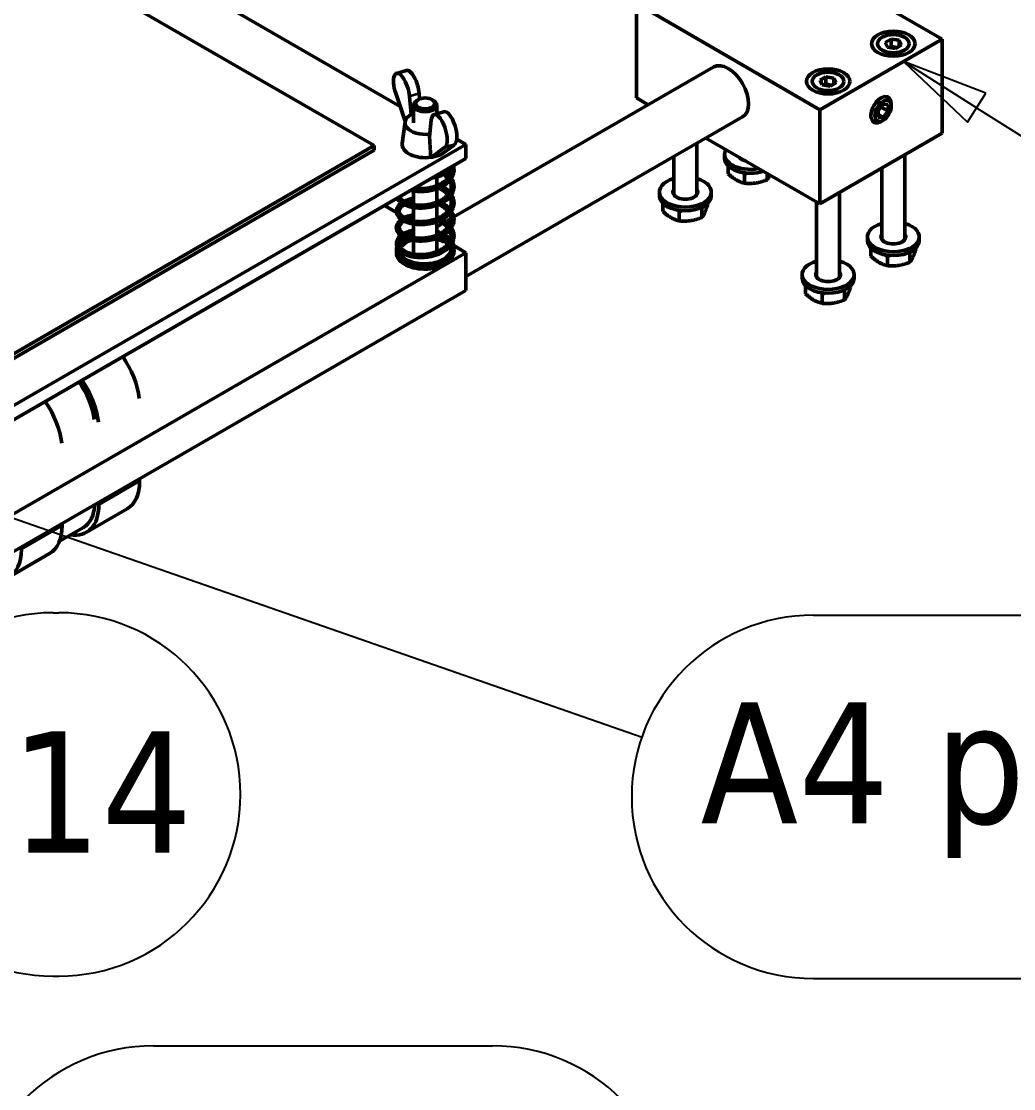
# Model space of a CAD drawing. Header units: millimetres. Extents: x -1346 to 2520, y -2365 to 1874.
# Drawn here: x 1857.8 to 2029.8, y 681.4 to 866.5 of the extents above; entities that cross this region are included whole.
import ezdxf

# ---------------------------------------------------------------- set-up
doc = ezdxf.new("R2010")
doc.units = ezdxf.units.MM
doc.header["$LTSCALE"] = 6
for name, color, linetype, lineweight in [('Symbol (ISO)', 7, 'Continuous', 25), ('Visible (ISO)', 7, 'Continuous', 50), ('Visible Narrow (ISO)', 7, 'Continuous', 35)]:
    doc.layers.add(name, color=color, linetype=linetype, lineweight=lineweight)
doc.styles.add('Note Text (ISO)', font='tahoma.ttf')

# ---------------------------------------------------------------- blocks, each defined once
blk = doc.blocks.new('Balloon12')
at = {"layer": 'Symbol (ISO)'}
for p, q in [((337.229, 141.914), (335.117, 143.252)), ((337.496, 142.336), (335.117, 143.252)), ((335.117, 143.252), (336.961, 141.492)), ((336.961, 141.492), (337.496, 142.336)), ((337.229, 141.914), (350.499, 133.51)), ((354.922, 135.959), (355.082, 135.959)), ((354.922, 125.459), (355.082, 125.459))]:
    blk.add_line(p, q, dxfattribs=at)
at = {"layer": 'Symbol (ISO)', "flags": 128}
blk.add_lwpolyline([(337.496, 142.336), (335.117, 143.252), (336.961, 141.492), (337.496, 142.336)], dxfattribs=at)
at = {"layer": 'Symbol (ISO)'}
for centre, start, end in [((354.922, 130.709), 90, 270), ((355.082, 130.709), 270, 90)]:
    blk.add_arc(centre, 5.25, start, end, dxfattribs=at)
blk.add_solid([(337.496, 142.336), (335.117, 143.252), (336.961, 141.492), (337.496, 142.336)], dxfattribs=at)
at = {"layer": 'Symbol (ISO)', "insert": (355.002, 130.745), "char_height": 3.5, "attachment_point": 5, "style": 'Note Text (ISO)'}
blk.add_mtext('015', dxfattribs=at)
blk = doc.blocks.new('Balloon16')
at = {"layer": 'Symbol (ISO)'}
blk.add_line((313.447, 114.805), (323.241, 114.805), dxfattribs=at)
for centre, start, end in [((313.447, 109.555), 90, 270), ((323.241, 109.555), 270, 90)]:
    blk.add_arc(centre, 5.25, start, end, dxfattribs=at)
blk = doc.blocks.new('Balloon19')
at = {"layer": 'Symbol (ISO)'}
for p, q in [((297.989, 134.027), (327.562, 123.722)), ((332.514, 127.247), (344.763, 127.247)), ((332.514, 116.747), (344.763, 116.747))]:
    blk.add_line(p, q, dxfattribs=at)
blk.add_arc((332.514, 121.997), 5.25, 90, 270, dxfattribs=at)
at = {"layer": 'Symbol (ISO)', "insert": (338.639, 122.48), "char_height": 3.5, "attachment_point": 5, "style": 'Note Text (ISO)'}
blk.add_mtext('A4 paper', dxfattribs=at)
blk = doc.blocks.new('Balloon27')
at = {"layer": 'Symbol (ISO)'}
for p, q in [((310.551, 127.319), (310.711, 127.319)), ((303.004, 123.961), (300.455, 123.92)), ((302.914, 123.469), (300.455, 123.92)), ((300.455, 123.92), (302.823, 122.977)), ((302.823, 122.977), (303.004, 123.961)), ((302.914, 123.469), (305.39, 123.015)), ((310.551, 116.819), (310.711, 116.819))]:
    blk.add_line(p, q, dxfattribs=at)
at = {"layer": 'Symbol (ISO)', "flags": 128}
blk.add_lwpolyline([(303.004, 123.961), (300.455, 123.92), (302.823, 122.977), (303.004, 123.961)], dxfattribs=at)
at = {"layer": 'Symbol (ISO)'}
for centre, start, end in [((310.551, 122.069), 90, 270), ((310.711, 122.069), 270, 90)]:
    blk.add_arc(centre, 5.25, start, end, dxfattribs=at)
blk.add_solid([(303.004, 123.961), (300.455, 123.92), (302.823, 122.977), (303.004, 123.961)], dxfattribs=at)
at = {"layer": 'Symbol (ISO)', "insert": (310.631, 122.105), "char_height": 3.5, "attachment_point": 5, "style": 'Note Text (ISO)'}
blk.add_mtext('014', dxfattribs=at)

msp = doc.modelspace()

# ---------------------------------------------------------------- linework, layer by layer
at = {"layer": 'Visible (ISO)'}
for p, q in [((1923.45, 851.7), (1777.7, 935.85)), ((1918.95, 844.91), (1770.46, 930.64)), ((2017.43, 863.39), (1985.61, 881.76)), ((1964.39, 869.52), (1964.39, 853.19)), ((1996.21, 851.14), (1964.39, 869.52)), ((2017.43, 863.39), (1996.21, 851.14)), ((2007.55, 862.79), (2008.57, 863.38)), ((2007.92, 861.99), (2007.55, 862.79)), ((2008.57, 863.38), (2008.57, 862.16)), ((2008.57, 863.38), (2009.96, 863.17)), ((2009.96, 863.17), (2010.34, 862.36)), ((2009.96, 862.14), (2009.96, 863.17)), ((2017.43, 847.06), (2017.43, 863.39)), ((2009.31, 861.77), (2007.92, 861.99)), ((2010.34, 862.36), (2009.31, 861.77)), ((1924.5, 857.94), (1922.82, 857.43)), ((1932.75, 832.53), (1977.8, 858.54)), ((1996.23, 856.26), (1997.25, 856.85)), ((1997.25, 856.85), (1997.25, 855.62)), ((1997.25, 856.85), (1998.65, 856.63)), ((1996.61, 855.45), (1996.23, 856.26)), ((1998, 855.24), (1996.61, 855.45)), ((1999.02, 855.83), (1998, 855.24)), ((1998.65, 856.63), (1999.02, 855.83)), ((1998.65, 855.61), (1998.65, 856.63)), ((1924.32, 849.15), (1922.68, 853.98)), ((1925.07, 853.43), (1925.33, 850.31)), ((1926.83, 852.99), (1926.75, 853.94)), ((1964.39, 853.19), (1966.46, 851.99)), ((1925.79, 848.87), (1925.79, 851.93)), ((1926.62, 852.89), (1926.37, 852.75)), ((1928.95, 852.89), (1929.2, 852.75)), ((1929.79, 850.42), (1929.79, 851.93)), ((2006.28, 851.02), (2007.17, 852.12)), ((2006.76, 851.61), (2008.05, 850.87)), ((2007.17, 852.12), (2008.05, 852.04)), ((2008.05, 852.04), (2008.05, 850.87)), ((2008.59, 851.76), (2008.59, 852.17)), ((1929.33, 850.28), (1931.02, 850.79)), ((1934.86, 822.2), (1982.8, 849.88)), ((1996.21, 834.81), (1996.21, 851.14)), ((2006.28, 849.84), (2006.28, 851.02)), ((2006.28, 850.28), (2007.17, 849.77)), ((2007.17, 849.77), (2006.28, 849.84)), ((2008.05, 850.87), (2007.17, 849.77)), ((1924.3, 849.03), (1923.8, 845.29)), ((1928.83, 849.31), (1928.54, 846.47)), ((2007.17, 849.3), (2006.82, 849.1)), ((1934.86, 845.12), (1933.27, 846.03)), ((1976.46, 846.22), (1996.21, 834.81)), ((2017.43, 847.06), (1996.21, 834.81)), ((1705.05, 712.44), (1934.86, 845.12)), ((1708.94, 723.66), (1918.95, 844.91)), ((1708.94, 722.85), (1918.95, 844.1)), ((1918.95, 844.1), (1918.95, 844.91)), ((1928.81, 842.82), (1931.22, 844.61)), ((1932.9, 845.12), (1930.49, 843.33)), ((1934.86, 842.67), (1934.86, 845.12)), ((1974.88, 845.3), (1974.88, 836.4)), ((1705.05, 709.99), (1934.86, 842.67)), ((1928.76, 842.88), (1928.81, 842.82)), ((1928.81, 842.82), (1930.49, 843.33)), ((1970.88, 842.99), (1970.88, 836.4)), ((1979.69, 842.73), (1979.69, 843.39)), ((2010.94, 843.32), (2010.94, 828.64)), ((1980.29, 841.44), (1980.29, 840.03)), ((2006.94, 841.01), (2006.94, 828.64)), ((1929.79, 837.95), (1929.79, 839.46)), ((1983.15, 839.97), (1983.15, 838.38)), ((1987.05, 840.11), (1987.05, 838.99)), ((1925.79, 834.68), (1925.79, 837.04)), ((1929.79, 835.09), (1929.79, 837.42)), ((1968.38, 836.2), (1968.38, 836.86)), ((1977.38, 836.2), (1977.38, 836.86)), ((1999.63, 836.79), (1999.63, 822.11)), ((1968.97, 834.91), (1968.97, 833.5)), ((1976.78, 834.91), (1976.78, 834.71)), ((1995.63, 835.15), (1995.63, 822.11)), ((1922.81, 833.29), (1920.72, 834.5)), ((1924.26, 832.46), (1923.57, 832.85)), ((1925.79, 831.82), (1925.79, 834.18)), ((1929.79, 832.23), (1929.79, 834.56)), ((1971.83, 833.43), (1971.83, 831.85)), ((1975.74, 834.04), (1975.74, 832.45)), ((1925.07, 831.99), (1924.8, 832.14)), ((1925.79, 828.96), (1925.79, 831.32)), ((1929.79, 829.37), (1929.79, 831.7)), ((1929.79, 830.82), (1930.86, 831.44)), ((1931.34, 831.71), (1932.28, 832.26)), ((1924.53, 829.32), (1924.53, 829.32)), ((2004.44, 828.45), (2004.44, 829.1)), ((2013.44, 828.45), (2013.44, 829.1)), ((1925.79, 826.34), (1925.79, 828.46)), ((1929.79, 826.51), (1929.79, 828.84)), ((1931.01, 828.18), (1931.17, 828.27)), ((1934.86, 826.34), (1932.73, 827.57)), ((1705.05, 693.66), (1934.86, 826.34)), ((1934.86, 819.8), (1934.86, 826.34)), ((2005.04, 827.15), (2005.04, 825.74)), ((2007.9, 825.68), (2007.9, 824.09)), ((2011.8, 826.28), (2011.8, 824.7)), ((2012.84, 827.15), (2012.84, 826.95)), ((1993.13, 821.91), (1993.13, 822.57)), ((2002.13, 821.91), (2002.13, 822.57)), ((1993.72, 820.62), (1993.72, 819.21)), ((2001.53, 820.62), (2001.53, 820.42)), ((1705.05, 687.12), (1934.86, 819.8)), ((1996.58, 819.15), (1996.58, 817.56)), ((2000.49, 819.75), (2000.49, 818.17)), ((1878.29, 787.14), (1878.29, 786.74)), ((1871.22, 782.65), (1871.22, 783.06)), ((1869.04, 777.85), (1876.12, 781.93)), ((1864.86, 779.39), (1864.86, 778.98)), ((1864.42, 776.33), (1868.54, 778.71)), ((1855.61, 770.09), (1862.68, 774.17)), ((1857.78, 774.9), (1857.78, 775.31))]:
    msp.add_line(p, q, dxfattribs=at)
for centre, major_axis in [((2008.94, 862.58), (3.77, 0)), ((2008.94, 862.58), (2.75, 0)), ((1997.63, 856.04), (3.77, 0)), ((1997.63, 856.04), (2.75, 0)), ((1927.79, 852.22), (-1.65, 0)), ((2007.17, 850.94), (1, 1.74))]:
    msp.add_ellipse(centre, major_axis=major_axis, ratio=0.57735, dxfattribs=at)
for centre, major_axis, ratio, start_param, end_param in [((1980.3, 854.21), (-2.5, 4.33), 0.57735, 3.141593, 6.283185), ((1923.69, 854.56), (-0.87, 2.87), 0.3801, 4.196314, 7.940888), ((1925.37, 855.07), (-0.87, 2.87), 0.3801, 4.196314, 6.283185), ((2006.82, 851.14), (1.25, 2.17), 0.57735, 5.497787, 10.210176), ((1927.79, 851.93), (-2, 0), 0.57735, 5.497787, 10.210176), ((1927.79, 848.87), (-3.5, 0), 0.57735, 5.320635, 8.083485), ((1930.21, 847.41), (0.87, -2.87), 0.3801, 0.135677, 3.880251), ((1927.79, 848.87), (-3.5, 0), 0.57735, 4.04855, 4.104143), ((1931.89, 847.92), (-0.87, 2.87), 0.3801, 3.27727, 6.283185), ((1927.79, 845.12), (-4, 0), 0.57735, 6.20625, 8.098419), ((1984.19, 843.39), (-4.5, 0), 0.57735, 5.958341, 8.178826), ((1984.19, 842.73), (-4.5, 0), 0.57735, 0, 2.086262), ((1984.19, 843.39), (-2.15, 0), 0.57735, 0.409648, 1.161148), ((1932.3, 841.4), (0.225, -0.109), 0.703135, 6.245967, 6.246014), ((1972.88, 836.86), (4.5, 0), 0.57735, 2.03135, 7.393428), ((1972.88, 836.86), (2.15, 0), 0.57735, 2.765842, 6.658936), ((1972.88, 836.2), (-2.15, 0), 0.57735, 5.907435, 6.016941), ((1972.88, 836.2), (2.15, 0), 0.57735, 0.266244, 0.37575), ((1972.88, 836.2), (4.5, 0), 0.57735, 3.141593, 6.283185), ((2008.94, 829.1), (4.5, 0), 0.57735, 2.03135, 7.393428), ((1924.43, 829.55), (-0.101, 0.229), 0.64073, 3.992663, 6.298081), ((1924.43, 829.55), (0.101, -0.229), 0.64073, 0.015959, 0.851071), ((1931.15, 829.14), (0.145, 0.204), 0.506095, 0.029346, 2.40818), ((2008.94, 829.1), (2.15, 0), 0.57735, 2.765842, 6.658936), ((1931.15, 829.14), (-0.145, -0.204), 0.506095, 5.549772, 6.314918), ((1931.15, 828.17), (0.145, 0.204), 0.506095, 1.189597, 1.86054), ((2008.94, 828.45), (4.5, 0), 0.57735, 3.141593, 6.283185), ((2008.94, 828.45), (-2.15, 0), 0.57735, 5.907435, 6.016941), ((2008.94, 828.45), (2.15, 0), 0.57735, 0.266244, 0.37575), ((1924.43, 826.24), (0.101, 0.229), 0.64073, 0, 2.290522), ((1924.43, 826.24), (-0.101, -0.229), 0.64073, 5.432115, 6.283185), ((1924.43, 824.91), (0.101, 0.229), 0.64073, 6.221358, 6.221426), ((1931.15, 825.01), (-0.145, 0.204), 0.506095, 3.875006, 6.240266), ((1931.15, 825.01), (0.145, -0.204), 0.506095, 6.243504, 7.016598), ((1997.63, 822.57), (4.5, 0), 0.57735, 2.03135, 7.393428), ((1997.63, 821.91), (4.5, 0), 0.57735, 3.141593, 6.283185), ((1997.63, 822.57), (2.15, 0), 0.57735, 2.765842, 6.658936), ((1997.63, 821.91), (-2.15, 0), 0.57735, 5.907435, 6.016941), ((1997.63, 821.91), (2.15, 0), 0.57735, 0.266244, 0.37575), ((1870.87, 804.09), (5.25, -9.09), 0.57735, 0.928746, 1.705894), ((1863.79, 800), (4.75, -8.23), 0.57735, 0.943956, 1.720216), ((1863.79, 800), (-5.25, 9.09), 0.57735, 4.070338, 4.847487), ((1857.43, 796.33), (5.25, -9.09), 0.57735, 0.928746, 1.705894), ((1870.87, 791.02), (5.25, -9.09), 0.57735, 0, 0.785398), ((1863.79, 786.94), (5.25, -9.09), 0.57735, 5.843209, 7.068583), ((1863.79, 786.94), (4.75, -8.23), 0.57735, 0, 0.731276), ((1857.43, 783.27), (5.25, -9.09), 0.57735, 0, 0.785398), ((1850.36, 779.18), (5.25, -9.09), 0.57735, 5.451235, 7.068583)]:
    msp.add_ellipse(centre, major_axis=major_axis, ratio=ratio, start_param=start_param, end_param=end_param, dxfattribs=at)
for points, weights in [([(2008.57, 862.16), (2008.42, 862.03), (2008.3, 861.93)], [1, 1.03917061523, 1.05850500864]), ([(2009.59, 861.93), (2009.1, 861.94), (2008.57, 862.16)], [1.05886467072, 1.11516383842, 1]), ([(1997.25, 855.62), (1997.11, 855.49), (1996.98, 855.4)], [1, 1.03917061523, 1.05850500864]), ([(1998.27, 855.4), (1997.79, 855.41), (1997.25, 855.62)], [1.05886467072, 1.11516383842, 1]), ([(1928.76, 842.88), (1928.64, 844.79), (1928.54, 846.47)], [1, 1.00211729301, 1.0004735734]), ([(1983.15, 839.97), (1982.97, 840.12), (1982.81, 840.26)], [1, 1.01647240799, 1.02943687441]), ([(1980.29, 840.03), (1981.72, 838.73), (1983.15, 838.38)], [1, 1.15470053838, 1]), ([(1983.65, 840.16), (1983.41, 840.07), (1983.15, 839.97)], [1.03214521697, 1.01821801946, 1]), ([(1983.15, 838.38), (1985.1, 838.21), (1987.05, 838.99)], [1, 1.15470053838, 1]), ([(1987.05, 838.99), (1987.32, 839.32), (1987.55, 839.81)], [1, 1.0741101123, 1.07721454094]), ([(1975.74, 832.45), (1976.26, 833.11), (1976.78, 834.71)], [1, 1.15470053838, 1]), ([(1968.97, 833.5), (1970.4, 832.2), (1971.83, 831.85)], [1, 1.15470053838, 1]), ([(1971.83, 833.43), (1971.66, 833.59), (1971.5, 833.73)], [1, 1.01647240799, 1.02943687441]), ([(1972.34, 833.62), (1972.09, 833.54), (1971.83, 833.43)], [1.03214521697, 1.01821801946, 1]), ([(1975.74, 834.04), (1975.58, 834.05), (1975.43, 834.06)], [1, 1.01094806049, 1.02034654617]), ([(1975.8, 834.23), (1975.77, 834.13), (1975.74, 834.04)], [1.01538838448, 1.00812044569, 1]), ([(1971.83, 831.85), (1973.78, 831.68), (1975.74, 832.45)], [1, 1.15470053838, 1]), ([(2005.04, 825.74), (2006.47, 824.44), (2007.9, 824.09)], [1, 1.15470053838, 1]), ([(2007.9, 825.68), (2007.72, 825.84), (2007.56, 825.97)], [1, 1.01647240799, 1.02943687441]), ([(2008.4, 825.87), (2008.16, 825.78), (2007.9, 825.68)], [1.03214521697, 1.01821801946, 1]), ([(2011.8, 826.28), (2011.64, 826.3), (2011.49, 826.3)], [1, 1.01094806049, 1.02034654617]), ([(2011.8, 824.7), (2012.32, 825.35), (2012.84, 826.95)], [1, 1.15470053838, 1]), ([(2011.86, 826.47), (2011.83, 826.38), (2011.8, 826.28)], [1.01538838448, 1.00812044569, 1]), ([(2007.9, 824.09), (2009.85, 823.92), (2011.8, 824.7)], [1, 1.15470053838, 1]), ([(2000.49, 818.17), (2001.01, 818.82), (2001.53, 820.42)], [1, 1.15470053838, 1]), ([(2000.55, 819.94), (2000.52, 819.85), (2000.49, 819.75)], [1.01538838448, 1.00812044569, 1]), ([(1993.72, 819.21), (1995.15, 817.91), (1996.58, 817.56)], [1, 1.15470053838, 1]), ([(1996.58, 819.15), (1996.41, 819.3), (1996.25, 819.44)], [1, 1.01647240799, 1.02943687441]), ([(1997.09, 819.33), (1996.84, 819.25), (1996.58, 819.15)], [1.03214521697, 1.01821801946, 1]), ([(1996.58, 817.56), (1998.53, 817.39), (2000.49, 818.17)], [1, 1.15470053838, 1]), ([(2000.49, 819.75), (2000.33, 819.76), (2000.18, 819.77)], [1, 1.01094806049, 1.02034654617])]:
    msp.add_rational_spline(points, weights, degree=2, dxfattribs=at)
for points, knots in [([(1925.28, 837.14), (1925.35, 837.12), (1925.42, 837.1), (1925.73, 837.04), (1925.98, 837.01), (1926.49, 836.96), (1926.75, 836.95), (1927.28, 836.95), (1927.55, 836.96), (1928.09, 837.01), (1928.35, 837.05), (1928.88, 837.15), (1929.14, 837.22), (1929.65, 837.37), (1929.9, 837.46), (1930.38, 837.66), (1930.6, 837.77), (1931.04, 838.01), (1931.24, 838.15), (1931.61, 838.43), (1931.78, 838.58), (1932.09, 838.91), (1932.22, 839.07), (1932.45, 839.42), (1932.54, 839.6), (1932.68, 839.96), (1932.73, 840.14), (1932.79, 840.5), (1932.79, 840.69), (1932.77, 841.05), (1932.73, 841.23), (1932.68, 841.41), (1932.68, 841.41), (1932.68, 841.41)], [25.376325, 25.376325, 25.376325, 25.376325, 25.425279, 25.425279, 25.590391, 25.590391, 25.755011, 25.755011, 25.919348, 25.919348, 26.083597, 26.083597, 26.247923, 26.247923, 26.412447, 26.412447, 26.577215, 26.577215, 26.742095, 26.742095, 26.906603, 26.906603, 27.069685, 27.069685, 27.229797, 27.229797, 27.385858, 27.385858, 27.538652, 27.538652, 27.690885, 27.690885, 27.691551, 27.691551, 27.691551, 27.691551]), ([(1925.94, 837.52), (1926.04, 837.51), (1926.13, 837.49), (1926.45, 837.46), (1926.69, 837.45), (1927.16, 837.44), (1927.4, 837.45), (1927.89, 837.49), (1928.13, 837.52), (1928.61, 837.61), (1928.85, 837.66), (1929.31, 837.78), (1929.54, 837.86), (1929.97, 838.02), (1930.18, 838.12), (1930.57, 838.32), (1930.76, 838.43), (1931.1, 838.66), (1931.25, 838.79), (1931.54, 839.05), (1931.66, 839.18), (1931.88, 839.46), (1931.98, 839.61), (1932.13, 839.91), (1932.19, 840.06), (1932.27, 840.37), (1932.29, 840.53), (1932.29, 840.77), (1932.28, 840.84), (1932.27, 840.92)], [25.511471, 25.511471, 25.511471, 25.511471, 25.577551, 25.577551, 25.734985, 25.734985, 25.892727, 25.892727, 26.05058, 26.05058, 26.208376, 26.208376, 26.365977, 26.365977, 26.523298, 26.523298, 26.680362, 26.680362, 26.837421, 26.837421, 26.995162, 26.995162, 27.154992, 27.154992, 27.319065, 27.319065, 27.48896, 27.48896, 27.569416, 27.569416, 27.569416, 27.569416]), ([(1932.52, 841.29), (1932.35, 840.97), (1932.09, 840.68), (1931.46, 840.16), (1931.06, 839.93), (1930.19, 839.56), (1929.69, 839.41), (1929.12, 839.31), (1929.07, 839.3), (1929.01, 839.29)], [0, 0, 0, 0, 0.1569371, 0.1569371, 0.3151397, 0.3151397, 0.4762458, 0.4762458, 0.4929527, 0.4929527, 0.4929527, 0.4929527]), ([(1931.96, 840.99), (1931.7, 840.76), (1931.4, 840.54), (1930.81, 840.23), (1930.56, 840.12), (1930.28, 840.02)], [0.1261356, 0.1261356, 0.1261356, 0.1261356, 0.2628897, 0.2628897, 0.3562344, 0.3562344, 0.3562344, 0.3562344]), ([(1932.02, 839.69), (1931.9, 839.82), (1931.77, 839.95), (1931.57, 840.12), (1931.52, 840.16), (1931.47, 840.2)], [21.7582166, 21.7582166, 21.7582166, 21.7582166, 21.8929395, 21.8929395, 21.939451, 21.939451, 21.939451, 21.939451]), ([(1922.93, 835.78), (1922.95, 835.74), (1922.98, 835.69), (1923.08, 835.52), (1923.18, 835.4), (1923.41, 835.16), (1923.55, 835.04), (1923.86, 834.83), (1924.03, 834.73), (1924.42, 834.55), (1924.62, 834.47), (1925.06, 834.33), (1925.29, 834.27), (1925.78, 834.17), (1926.03, 834.14), (1926.54, 834.09), (1926.8, 834.08), (1927.33, 834.09), (1927.6, 834.1), (1928.13, 834.16), (1928.4, 834.2), (1928.93, 834.3), (1929.19, 834.37), (1929.7, 834.52), (1929.94, 834.61), (1930.42, 834.82), (1930.65, 834.93), (1931.07, 835.18), (1931.27, 835.31), (1931.64, 835.6), (1931.81, 835.75), (1932.11, 836.07), (1932.24, 836.24), (1932.47, 836.59), (1932.56, 836.77), (1932.69, 837.13), (1932.74, 837.31), (1932.79, 837.68), (1932.79, 837.86), (1932.76, 838.22), (1932.73, 838.4), (1932.61, 838.76), (1932.54, 838.93), (1932.41, 839.16), (1932.38, 839.21), (1932.34, 839.26)], [18.289958, 18.289958, 18.289958, 18.289958, 18.340577, 18.340577, 18.493136, 18.493136, 18.654615, 18.654615, 18.820192, 18.820192, 18.986427, 18.986427, 19.152148, 19.152148, 19.317225, 19.317225, 19.481822, 19.481822, 19.646148, 19.646148, 19.810398, 19.810398, 19.974732, 19.974732, 20.139272, 20.139272, 20.304052, 20.304052, 20.468928, 20.468928, 20.633387, 20.633387, 20.796334, 20.796334, 20.956218, 20.956218, 21.112035, 21.112035, 21.264704, 21.264704, 21.417007, 21.417007, 21.571885, 21.571885, 21.620777, 21.620777, 21.620777, 21.620777]), ([(1923.37, 836.03), (1923.39, 835.98), (1923.42, 835.93), (1923.51, 835.78), (1923.59, 835.68), (1923.79, 835.49), (1923.91, 835.4), (1924.17, 835.23), (1924.31, 835.15), (1924.63, 835), (1924.81, 834.93), (1925.18, 834.81), (1925.38, 834.76), (1925.8, 834.68), (1926.02, 834.64), (1926.48, 834.6), (1926.71, 834.59), (1927.19, 834.58), (1927.43, 834.59), (1927.92, 834.63), (1928.16, 834.67), (1928.64, 834.75), (1928.88, 834.8), (1929.34, 834.93), (1929.56, 835.01), (1929.99, 835.17), (1930.2, 835.27), (1930.59, 835.47), (1930.78, 835.58), (1931.12, 835.82), (1931.27, 835.94), (1931.55, 836.2), (1931.68, 836.34), (1931.9, 836.62), (1931.99, 836.76), (1932.14, 837.06), (1932.19, 837.21), (1932.27, 837.53), (1932.29, 837.69), (1932.29, 838.01), (1932.26, 838.17), (1932.18, 838.5), (1932.11, 838.65), (1932.03, 838.82), (1932.02, 838.83), (1932.02, 838.83)], [18.270636, 18.270636, 18.270636, 18.270636, 18.352136, 18.352136, 18.5189, 18.5189, 18.67622, 18.67622, 18.831463, 18.831463, 18.986927, 18.986927, 19.143146, 19.143146, 19.300079, 19.300079, 19.457527, 19.457527, 19.615277, 19.615277, 19.773131, 19.773131, 19.930922, 19.930922, 20.088513, 20.088513, 20.245823, 20.245823, 20.402882, 20.402882, 20.559949, 20.559949, 20.717737, 20.717737, 20.87768, 20.87768, 21.041949, 21.041949, 21.212044, 21.212044, 21.385162, 21.385162, 21.554736, 21.554736, 21.563787, 21.563787, 21.563787, 21.563787]), ([(1931.73, 839.26), (1931.61, 839.4), (1931.48, 839.53), (1931.23, 839.75), (1931.12, 839.84), (1931, 839.92)], [21.7222986, 21.7222986, 21.7222986, 21.7222986, 21.8777975, 21.8777975, 21.990995, 21.990995, 21.990995, 21.990995]), ([(1931.73, 836.4), (1931.72, 836.4), (1931.72, 836.4), (1931.61, 836.54), (1931.47, 836.68), (1931.18, 836.94), (1931.01, 837.06), (1930.66, 837.29), (1930.47, 837.4), (1930.23, 837.52), (1930.19, 837.54), (1930.14, 837.56)], [15.4391136, 15.4391136, 15.4391136, 15.4391136, 15.4410083, 15.4410083, 15.6003856, 15.6003856, 15.7579373, 15.7579373, 15.9149637, 15.9149637, 15.949717, 15.949717, 15.949717, 15.949717]), ([(1932.02, 836.83), (1931.89, 836.97), (1931.75, 837.11), (1931.41, 837.39), (1931.22, 837.53), (1930.92, 837.72), (1930.82, 837.77), (1930.71, 837.83)], [15.4750315, 15.4750315, 15.4750315, 15.4750315, 15.6196933, 15.6196933, 15.7839124, 15.7839124, 15.8617354, 15.8617354, 15.8617354, 15.8617354]), ([(1923.65, 834.97), (1923.54, 834.89), (1923.44, 834.81), (1923.22, 834.6), (1923.12, 834.47), (1922.95, 834.2), (1922.88, 834.07), (1922.81, 833.8), (1922.79, 833.66), (1922.79, 833.4), (1922.81, 833.27), (1922.88, 833.01), (1922.94, 832.89), (1923.1, 832.64), (1923.19, 832.51), (1923.43, 832.28), (1923.57, 832.16), (1923.89, 831.95), (1924.07, 831.85), (1924.45, 831.67), (1924.66, 831.59), (1925.1, 831.45), (1925.34, 831.4), (1925.82, 831.31), (1926.07, 831.27), (1926.59, 831.23), (1926.85, 831.22), (1927.38, 831.23), (1927.65, 831.24), (1928.18, 831.3), (1928.45, 831.34), (1928.98, 831.45), (1929.24, 831.52), (1929.74, 831.68), (1929.99, 831.77), (1930.46, 831.97), (1930.69, 832.09), (1931.11, 832.34), (1931.31, 832.48), (1931.68, 832.77), (1931.84, 832.92), (1932.14, 833.24), (1932.27, 833.41), (1932.48, 833.76), (1932.57, 833.94), (1932.7, 834.3), (1932.75, 834.48), (1932.79, 834.85), (1932.79, 835.03), (1932.76, 835.39), (1932.72, 835.57), (1932.6, 835.93), (1932.52, 836.1), (1932.4, 836.32), (1932.37, 836.36), (1932.34, 836.4)], [11.207274, 11.207274, 11.207274, 11.207274, 11.325072, 11.325072, 11.487598, 11.487598, 11.641352, 11.641352, 11.784443, 11.784443, 11.923121, 11.923121, 12.06636, 12.06636, 12.219555, 12.219555, 12.381427, 12.381427, 12.547114, 12.547114, 12.713335, 12.713335, 12.879016, 12.879016, 13.044058, 13.044058, 13.208632, 13.208632, 13.372948, 13.372948, 13.537198, 13.537198, 13.701543, 13.701543, 13.866097, 13.866097, 14.03089, 14.03089, 14.19576, 14.19576, 14.360165, 14.360165, 14.522972, 14.522972, 14.682623, 14.682623, 14.838199, 14.838199, 14.990754, 14.990754, 15.14314, 15.14314, 15.29824, 15.29824, 15.337592, 15.337592, 15.337592, 15.337592]), ([(1924.13, 834.68), (1924.06, 834.64), (1924, 834.6), (1923.82, 834.47), (1923.71, 834.38), (1923.54, 834.19), (1923.47, 834.1), (1923.36, 833.9), (1923.32, 833.8), (1923.28, 833.58), (1923.28, 833.47), (1923.33, 833.24), (1923.38, 833.13), (1923.52, 832.91), (1923.6, 832.81), (1923.8, 832.62), (1923.92, 832.53), (1924.18, 832.36), (1924.33, 832.28), (1924.65, 832.13), (1924.83, 832.06), (1925.21, 831.95), (1925.41, 831.9), (1925.83, 831.81), (1926.05, 831.78), (1926.5, 831.74), (1926.74, 831.72), (1927.22, 831.72), (1927.46, 831.73), (1927.94, 831.78), (1928.18, 831.81), (1928.66, 831.9), (1928.9, 831.95), (1929.36, 832.08), (1929.59, 832.15), (1930.02, 832.32), (1930.22, 832.42), (1930.61, 832.62), (1930.8, 832.73), (1931.13, 832.97), (1931.29, 833.09), (1931.57, 833.35), (1931.69, 833.49), (1931.91, 833.77), (1932, 833.92), (1932.14, 834.22), (1932.2, 834.37), (1932.27, 834.68), (1932.29, 834.84), (1932.28, 835.17), (1932.26, 835.33), (1932.17, 835.65), (1932.11, 835.81), (1932.02, 835.97), (1932.02, 835.97), (1932.02, 835.97)], [11.133732, 11.133732, 11.133732, 11.133732, 11.208486, 11.208486, 11.363921, 11.363921, 11.522484, 11.522484, 11.692217, 11.692217, 11.88476, 11.88476, 12.075375, 12.075375, 12.241551, 12.241551, 12.398714, 12.398714, 12.553941, 12.553941, 12.709429, 12.709429, 12.865676, 12.865676, 13.022632, 13.022632, 13.180095, 13.180095, 13.337851, 13.337851, 13.495706, 13.495706, 13.653492, 13.653492, 13.811074, 13.811074, 13.968373, 13.968373, 14.125425, 14.125425, 14.282503, 14.282503, 14.440339, 14.440339, 14.600399, 14.600399, 14.764868, 14.764868, 14.93516, 14.93516, 15.108263, 15.108263, 15.277621, 15.277621, 15.280601, 15.280601, 15.280601, 15.280601]), ([(1925.79, 835.76), (1925.75, 835.76), (1925.71, 835.75), (1925.43, 835.7), (1925.19, 835.65), (1924.75, 835.52), (1924.53, 835.44), (1924.27, 835.32), (1924.2, 835.29), (1924.13, 835.26)], [10.6358282, 10.6358282, 10.6358282, 10.6358282, 10.6624418, 10.6624418, 10.8274145, 10.8274145, 10.9930096, 10.9930096, 11.053436, 11.053436, 11.053436, 11.053436]), ([(1925.79, 835.26), (1925.67, 835.24), (1925.55, 835.21), (1925.24, 835.14), (1925.04, 835.09), (1924.81, 835), (1924.76, 834.99), (1924.72, 834.97)], [10.654455, 10.654455, 10.654455, 10.654455, 10.740373, 10.740373, 10.8971466, 10.8971466, 10.9380835, 10.9380835, 10.9380835, 10.9380835]), ([(1931.73, 833.54), (1931.72, 833.55), (1931.71, 833.55), (1931.59, 833.7), (1931.46, 833.83), (1931.16, 834.09), (1931, 834.21), (1930.64, 834.44), (1930.45, 834.55), (1930.22, 834.66), (1930.18, 834.68), (1930.14, 834.7)], [9.1559285, 9.1559285, 9.1559285, 9.1559285, 9.1637172, 9.1637172, 9.322994, 9.322994, 9.4805088, 9.4805088, 9.6375304, 9.6375304, 9.6665316, 9.6665316, 9.6665316, 9.6665316]), ([(1932.02, 833.97), (1931.88, 834.12), (1931.73, 834.27), (1931.38, 834.55), (1931.18, 834.69), (1930.89, 834.87), (1930.8, 834.92), (1930.71, 834.97)], [9.1918464, 9.1918464, 9.1918464, 9.1918464, 9.3464536, 9.3464536, 9.5107393, 9.5107393, 9.5785503, 9.5785503, 9.5785503, 9.5785503]), ([(1923.65, 832.11), (1923.53, 832.02), (1923.42, 831.93), (1923.2, 831.71), (1923.1, 831.58), (1922.94, 831.32), (1922.88, 831.18), (1922.8, 830.91), (1922.78, 830.78), (1922.79, 830.52), (1922.81, 830.39), (1922.89, 830.13), (1922.95, 830), (1923.11, 829.75), (1923.21, 829.63), (1923.46, 829.39), (1923.6, 829.28), (1923.92, 829.07), (1924.1, 828.97), (1924.49, 828.79), (1924.7, 828.72), (1925.15, 828.58), (1925.38, 828.53), (1925.87, 828.44), (1926.12, 828.41), (1926.63, 828.37), (1926.9, 828.36), (1927.43, 828.37), (1927.7, 828.39), (1928.23, 828.45), (1928.5, 828.49), (1929.03, 828.6), (1929.28, 828.67), (1929.79, 828.83), (1930.03, 828.93), (1930.5, 829.13), (1930.73, 829.25), (1931.15, 829.5), (1931.34, 829.64), (1931.71, 829.93), (1931.87, 830.09), (1932.16, 830.41), (1932.29, 830.58), (1932.5, 830.93), (1932.58, 831.11), (1932.71, 831.47), (1932.75, 831.66), (1932.79, 832.02), (1932.79, 832.2), (1932.75, 832.57), (1932.71, 832.74), (1932.59, 833.1), (1932.51, 833.27), (1932.39, 833.48), (1932.37, 833.51), (1932.34, 833.54)], [4.924089, 4.924089, 4.924089, 4.924089, 5.051909, 5.051909, 5.214065, 5.214065, 5.367143, 5.367143, 5.509721, 5.509721, 5.648431, 5.648431, 5.792183, 5.792183, 5.946007, 5.946007, 6.108252, 6.108252, 6.274037, 6.274037, 6.44024, 6.44024, 6.605881, 6.605881, 6.770888, 6.770888, 6.935441, 6.935441, 7.099748, 7.099748, 7.264, 7.264, 7.428354, 7.428354, 7.592923, 7.592923, 7.757728, 7.757728, 7.922591, 7.922591, 8.086937, 8.086937, 8.249598, 8.249598, 8.409013, 8.409013, 8.564351, 8.564351, 8.716804, 8.716804, 8.869283, 8.869283, 9.024609, 9.024609, 9.054407, 9.054407, 9.054407, 9.054407]), ([(1924.13, 831.82), (1924.06, 831.78), (1923.99, 831.74), (1923.81, 831.6), (1923.7, 831.51), (1923.53, 831.32), (1923.46, 831.23), (1923.35, 831.03), (1923.32, 830.92), (1923.28, 830.71), (1923.28, 830.6), (1923.34, 830.37), (1923.39, 830.25), (1923.53, 830.04), (1923.61, 829.94), (1923.82, 829.75), (1923.93, 829.66), (1924.2, 829.49), (1924.35, 829.41), (1924.67, 829.26), (1924.85, 829.2), (1925.23, 829.08), (1925.43, 829.03), (1925.85, 828.95), (1926.07, 828.92), (1926.53, 828.87), (1926.76, 828.86), (1927.24, 828.86), (1927.48, 828.87), (1927.97, 828.92), (1928.21, 828.95), (1928.69, 829.04), (1928.93, 829.1), (1929.39, 829.23), (1929.61, 829.3), (1930.04, 829.47), (1930.25, 829.57), (1930.63, 829.77), (1930.81, 829.88), (1931.15, 830.12), (1931.3, 830.25), (1931.58, 830.51), (1931.7, 830.64), (1931.92, 830.93), (1932.01, 831.07), (1932.15, 831.37), (1932.2, 831.53), (1932.28, 831.84), (1932.29, 832), (1932.28, 832.33), (1932.26, 832.49), (1932.17, 832.81), (1932.1, 832.96), (1932.02, 833.11)], [4.850547, 4.850547, 4.850547, 4.850547, 4.931003, 4.931003, 5.086479, 5.086479, 5.245268, 5.245268, 5.415657, 5.415657, 5.608994, 5.608994, 5.798604, 5.798604, 5.964215, 5.964215, 6.121228, 6.121228, 6.276441, 6.276441, 6.431954, 6.431954, 6.58823, 6.58823, 6.745208, 6.745208, 6.902685, 6.902685, 7.060448, 7.060448, 7.218303, 7.218303, 7.376084, 7.376084, 7.533657, 7.533657, 7.690945, 7.690945, 7.847991, 7.847991, 8.005081, 8.005081, 8.162967, 8.162967, 8.323147, 8.323147, 8.487819, 8.487819, 8.658304, 8.658304, 8.831382, 8.831382, 8.997416, 8.997416, 8.997416, 8.997416]), ([(1925.79, 832.9), (1925.73, 832.89), (1925.68, 832.88), (1925.38, 832.83), (1925.15, 832.78), (1924.71, 832.64), (1924.5, 832.56), (1924.24, 832.45), (1924.18, 832.42), (1924.13, 832.39)], [4.352643, 4.352643, 4.352643, 4.352643, 4.3892706, 4.3892706, 4.5542768, 4.5542768, 4.7199126, 4.7199126, 4.7702509, 4.7702509, 4.7702509, 4.7702509]), ([(1925.79, 832.4), (1925.66, 832.37), (1925.54, 832.35), (1925.21, 832.27), (1925.02, 832.22), (1924.8, 832.14), (1924.76, 832.12), (1924.72, 832.11)], [4.3712697, 4.3712697, 4.3712697, 4.3712697, 4.4629617, 4.4629617, 4.6197103, 4.6197103, 4.6548985, 4.6548985, 4.6548985, 4.6548985]), ([(1931.73, 830.68), (1931.72, 830.69), (1931.71, 830.7), (1931.58, 830.85), (1931.44, 830.99), (1931.14, 831.24), (1930.98, 831.36), (1930.62, 831.59), (1930.43, 831.7), (1930.2, 831.81), (1930.17, 831.82), (1930.14, 831.84)], [2.8727432, 2.8727432, 2.8727432, 2.8727432, 2.8864403, 2.8864403, 3.0456192, 3.0456192, 3.2030987, 3.2030987, 3.3601164, 3.3601164, 3.3833464, 3.3833464, 3.3833464, 3.3833464]), ([(1932.02, 831.11), (1932.02, 831.11), (1932.01, 831.11), (1931.87, 831.27), (1931.7, 831.43), (1931.34, 831.72), (1931.15, 831.85), (1930.86, 832.02), (1930.79, 832.07), (1930.71, 832.11)], [2.9086613, 2.9086613, 2.9086613, 2.9086613, 2.9105312, 2.9105312, 3.0732203, 3.0732203, 3.2375681, 3.2375681, 3.2953652, 3.2953652, 3.2953652, 3.2953652]), ([(1924.33, 826.01), (1923.93, 826.2), (1923.59, 826.43), (1923.08, 826.94), (1922.91, 827.23), (1922.8, 827.66), (1922.79, 827.77), (1922.79, 828.17), (1922.87, 828.44), (1923.15, 828.92), (1923.34, 829.13), (1923.57, 829.31)], [0, 0, 0, 0, 0.1657345, 0.1657345, 0.3282623, 0.3282623, 0.390846, 0.390846, 0.5345851, 0.5345851, 0.6620588, 0.6620588, 0.6620588, 0.6620588]), ([(1924.32, 829.78), (1924.72, 829.98), (1925.19, 830.14), (1925.72, 830.25), (1925.75, 830.26), (1925.79, 830.26)], [0.0001449, 0.0001449, 0.0001449, 0.0001449, 0.1650114, 0.1650114, 0.1765047, 0.1765047, 0.1765047, 0.1765047]), ([(1924.33, 826.01), (1924.53, 825.92), (1924.74, 825.84), (1925.19, 825.71), (1925.42, 825.66), (1925.91, 825.57), (1926.16, 825.54), (1926.68, 825.5), (1926.94, 825.5), (1927.48, 825.51), (1927.75, 825.53), (1928.28, 825.6), (1928.55, 825.64), (1929.07, 825.75), (1929.33, 825.82), (1929.83, 825.99), (1930.08, 826.08), (1930.54, 826.29), (1930.77, 826.41), (1931.18, 826.67), (1931.38, 826.8), (1931.74, 827.1), (1931.9, 827.26), (1932.19, 827.58), (1932.31, 827.75), (1932.52, 828.1), (1932.6, 828.28), (1932.72, 828.65), (1932.76, 828.83), (1932.79, 829.19), (1932.79, 829.38), (1932.74, 829.74), (1932.7, 829.92), (1932.57, 830.27), (1932.49, 830.44), (1932.37, 830.64), (1932.36, 830.66), (1932.34, 830.68)], [0, 0, 0, 0, 0.167144, 0.167144, 0.332743, 0.332743, 0.497717, 0.497717, 0.662249, 0.662249, 0.826548, 0.826548, 0.990801, 0.990801, 1.155166, 1.155166, 1.319751, 1.319751, 1.484567, 1.484567, 1.64942, 1.64942, 1.813703, 1.813703, 1.976211, 1.976211, 2.135387, 2.135387, 2.290492, 2.290492, 2.442855, 2.442855, 2.595437, 2.595437, 2.750995, 2.750995, 2.771222, 2.771222, 2.771222, 2.771222]), ([(1924.53, 826.46), (1924.69, 826.39), (1924.87, 826.33), (1925.25, 826.21), (1925.45, 826.16), (1925.88, 826.08), (1926.1, 826.05), (1926.56, 826.01), (1926.79, 826), (1927.27, 826), (1927.51, 826.02), (1928, 826.06), (1928.24, 826.1), (1928.72, 826.18), (1928.95, 826.24), (1929.41, 826.37), (1929.64, 826.45), (1930.06, 826.62), (1930.27, 826.72), (1930.65, 826.92), (1930.83, 827.04), (1931.17, 827.27), (1931.32, 827.4), (1931.59, 827.66), (1931.72, 827.8), (1931.93, 828.08), (1932.02, 828.23), (1932.16, 828.53), (1932.21, 828.68), (1932.28, 829), (1932.29, 829.16), (1932.28, 829.48), (1932.25, 829.65), (1932.16, 829.96), (1932.1, 830.11), (1932.02, 830.25)], [0, 0, 0, 0, 0.154499, 0.154499, 0.310803, 0.310803, 0.467803, 0.467803, 0.625295, 0.625295, 0.783065, 0.783065, 0.94092, 0.94092, 1.098695, 1.098695, 1.256258, 1.256258, 1.413536, 1.413536, 1.570577, 1.570577, 1.727678, 1.727678, 1.885617, 1.885617, 2.045921, 2.045921, 2.210798, 2.210798, 2.381474, 2.381474, 2.554516, 2.554516, 2.71423, 2.71423, 2.71423, 2.71423]), ([(1925.79, 829.75), (1925.75, 829.75), (1925.72, 829.74), (1925.26, 829.63), (1924.87, 829.49), (1924.53, 829.33)], [0.5645194, 0.5645194, 0.5645194, 0.5645194, 0.5759519, 0.5759519, 0.7205934, 0.7205934, 0.7205934, 0.7205934]), ([(1929.79, 830.05), (1929.97, 829.99), (1930.14, 829.93), (1930.4, 829.82), (1930.49, 829.78), (1930.57, 829.74)], [0.58711814, 0.58711814, 0.58711814, 0.58711814, 0.64608943, 0.64608943, 0.67673979, 0.67673979, 0.67673979, 0.67673979]), ([(1929.98, 829.45), (1929.93, 829.47), (1929.89, 829.48), (1929.82, 829.51), (1929.81, 829.51), (1929.79, 829.52)], [0.12908693, 0.12908693, 0.12908693, 0.12908693, 0.1448956, 0.1448956, 0.15093404, 0.15093404, 0.15093404, 0.15093404]), ([(1930.54, 829.16), (1930.62, 829.12), (1930.71, 829.09), (1930.84, 829.02), (1930.9, 829), (1930.96, 828.97)], [1.45348771, 1.45348771, 1.45348771, 1.45348771, 1.48389197, 1.48389197, 1.50501006, 1.50501006, 1.50501006, 1.50501006]), ([(1924.32, 824.68), (1923.92, 824.9), (1923.59, 825.17), (1923.09, 825.74), (1922.91, 826.06), (1922.8, 826.52), (1922.79, 826.66), (1922.79, 826.99), (1922.82, 827.18), (1922.88, 827.37)], [0, 0, 0, 0, 0.1641313, 0.1641313, 0.3247363, 0.3247363, 0.3909729, 0.3909729, 0.4841049, 0.4841049, 0.4841049, 0.4841049]), ([(1924.01, 829.02), (1923.9, 828.95), (1923.81, 828.87), (1923.52, 828.59), (1923.4, 828.39), (1923.27, 827.98), (1923.27, 827.77), (1923.43, 827.32), (1923.62, 827.07), (1924.08, 826.71), (1924.29, 826.58), (1924.53, 826.46)], [0.0845399, 0.0845399, 0.0845399, 0.0845399, 0.1449652, 0.1449652, 0.2868344, 0.2868344, 0.4373525, 0.4373525, 0.6080032, 0.6080032, 0.7137249, 0.7137249, 0.7137249, 0.7137249]), ([(1923.31, 828.11), (1923.42, 828.24), (1923.55, 828.37), (1923.87, 828.63), (1924.07, 828.76), (1924.28, 828.89)], [0.6130794, 0.6130794, 0.6130794, 0.6130794, 0.6860301, 0.6860301, 0.7768989, 0.7768989, 0.7768989, 0.7768989]), ([(1924.92, 828.65), (1924.76, 828.58), (1924.61, 828.5), (1924.16, 828.24), (1923.89, 828.02), (1923.58, 827.66), (1923.49, 827.52), (1923.43, 827.38)], [2.5150545, 2.5150545, 2.5150545, 2.5150545, 2.5761933, 2.5761933, 2.7181794, 2.7181794, 2.8022475, 2.8022475, 2.8022475, 2.8022475]), ([(1923.54, 827.21), (1923.64, 827.37), (1923.77, 827.52), (1924.22, 827.96), (1924.62, 828.21), (1925.19, 828.46), (1925.28, 828.5), (1925.38, 828.53)], [-0.9815145, -0.9815145, -0.9815145, -0.9815145, -0.8926431, -0.8926431, -0.715718, -0.715718, -0.6810469, -0.6810469, -0.6810469, -0.6810469]), ([(1929.79, 828.68), (1929.9, 828.65), (1930.01, 828.61), (1930.44, 828.47), (1930.74, 828.33), (1931.01, 828.18)], [-0.218173, -0.218173, -0.218173, -0.218173, -0.1811431, -0.1811431, -0.0679136, -0.0679136, -0.0679136, -0.0679136]), ([(1931.73, 827.82), (1931.51, 828.04), (1931.23, 828.25), (1930.6, 828.6), (1930.25, 828.75), (1929.87, 828.87)], [1.7268651, 1.7268651, 1.7268651, 1.7268651, 1.8619923, 1.8619923, 1.9898973, 1.9898973, 1.9898973, 1.9898973]), ([(1931.93, 828.1), (1931.87, 828.19), (1931.8, 828.28), (1931.52, 828.57), (1931.28, 828.77), (1931, 828.94)], [0.5427577, 0.5427577, 0.5427577, 0.5427577, 0.5931109, 0.5931109, 0.7129077, 0.7129077, 0.7129077, 0.7129077]), ([(1931.01, 825.22), (1931.34, 825.42), (1931.62, 825.67), (1932.03, 826.16), (1932.17, 826.43), (1932.31, 826.96), (1932.3, 827.24), (1932.22, 827.54), (1932.21, 827.58), (1932.2, 827.61)], [0.0000864, 0.0000864, 0.0000864, 0.0000864, 0.1444155, 0.1444155, 0.286528, 0.286528, 0.4352454, 0.4352454, 0.451892, 0.451892, 0.451892, 0.451892]), ([(1932.51, 828.11), (1932.62, 827.92), (1932.7, 827.71), (1932.77, 827.36), (1932.79, 827.22), (1932.79, 826.75), (1932.7, 826.41), (1932.39, 825.79), (1932.15, 825.5), (1931.69, 825.08), (1931.5, 824.94), (1931.29, 824.8)], [0.2278872, 0.2278872, 0.2278872, 0.2278872, 0.3246127, 0.3246127, 0.3883158, 0.3883158, 0.5388394, 0.5388394, 0.6888995, 0.6888995, 0.7768278, 0.7768278, 0.7768278, 0.7768278]), ([(1932.27, 826.83), (1932.26, 826.86), (1932.26, 826.89), (1932.21, 827.09), (1932.14, 827.25), (1932.04, 827.42)], [1.5365889, 1.5365889, 1.5365889, 1.5365889, 1.554172, 1.554172, 1.6478512, 1.6478512, 1.6478512, 1.6478512]), ([(1922.93, 825.68), (1922.84, 825.9), (1922.79, 826.15), (1922.79, 826.45), (1922.79, 826.52), (1922.8, 826.59)], [0, 0, 0, 0, 0.1155438, 0.1155438, 0.1484238, 0.1484238, 0.1484238, 0.1484238]), ([(1922.93, 825.68), (1922.98, 825.56), (1923.05, 825.44), (1923.35, 824.98), (1923.7, 824.66), (1924.59, 824.11), (1925.12, 823.89), (1926.31, 823.59), (1926.95, 823.51), (1927.99, 823.49), (1928.37, 823.52), (1928.75, 823.56)], [-2.8475694, -2.8475694, -2.8475694, -2.8475694, -2.8105318, -2.8105318, -2.6970771, -2.6970771, -2.5836314, -2.5836314, -2.4699073, -2.4699073, -2.4021281, -2.4021281, -2.4021281, -2.4021281]), ([(1923.29, 826.73), (1923.3, 826.61), (1923.32, 826.48), (1923.46, 826.09), (1923.65, 825.81), (1924.09, 825.41), (1924.3, 825.27), (1924.54, 825.13)], [2.9333737, 2.9333737, 2.9333737, 2.9333737, 3.009917, 3.009917, 3.1714612, 3.1714612, 3.2740868, 3.2740868, 3.2740868, 3.2740868]), ([(1932.77, 826.83), (1932.78, 826.75), (1932.79, 826.67), (1932.79, 826.27), (1932.7, 825.95), (1932.39, 825.35), (1932.16, 825.06), (1931.56, 824.55), (1931.19, 824.31), (1930.33, 823.92), (1929.84, 823.77), (1929.14, 823.62), (1928.94, 823.59), (1928.75, 823.56)], [1.9001574, 1.9001574, 1.9001574, 1.9001574, 1.9373995, 1.9373995, 2.086674, 2.086674, 2.2356219, 2.2356219, 2.3935955, 2.3935955, 2.5546979, 2.5546979, 2.6148336, 2.6148336, 2.6148336, 2.6148336]), ([(1931.29, 824.8), (1930.9, 824.57), (1930.44, 824.37), (1929.46, 824.08), (1928.93, 823.98), (1927.87, 823.89), (1927.33, 823.9), (1926.29, 824.01), (1925.78, 824.11), (1924.96, 824.37), (1924.62, 824.52), (1924.32, 824.68)], [0, 0, 0, 0, 0.1640197, 0.1640197, 0.3245831, 0.3245831, 0.4841103, 0.4841103, 0.64325, 0.64325, 0.7675434, 0.7675434, 0.7675434, 0.7675434]), ([(1924.54, 825.13), (1924.87, 824.95), (1925.26, 824.79), (1926.11, 824.55), (1926.57, 824.47), (1927.5, 824.39), (1927.99, 824.4), (1928.94, 824.49), (1929.41, 824.58), (1930.27, 824.84), (1930.67, 825.02), (1931.01, 825.22)], [0, 0, 0, 0, 0.1439746, 0.1439746, 0.2859715, 0.2859715, 0.4292877, 0.4292877, 0.5730351, 0.5730351, 0.7188295, 0.7188295, 0.7188295, 0.7188295])]:
    msp.add_open_spline(points, degree=3, knots=knots, dxfattribs=at)
for points in [[(1932.55, 841.33), (1932.54, 841.32), (1932.53, 841.3), (1932.52, 841.29)], [(1930.14, 838.1), (1930.02, 838.15), (1929.91, 838.2), (1929.79, 838.24)], [(1930.14, 835.24), (1930.02, 835.29), (1929.91, 835.34), (1929.79, 835.38)], [(1930.14, 832.38), (1930.02, 832.43), (1929.91, 832.48), (1929.79, 832.52)], [(1924, 829.61), (1924.11, 829.67), (1924.21, 829.73), (1924.33, 829.78)], [(1924.9, 829.18), (1925.18, 829.29), (1925.48, 829.39), (1925.79, 829.47)], [(1929.79, 829.41), (1929.81, 829.41), (1929.83, 829.4), (1929.85, 829.39)], [(1931, 828.94), (1930.87, 829.02), (1930.73, 829.11), (1930.59, 829.18)], [(1931.09, 829.47), (1931.16, 829.43), (1931.22, 829.39), (1931.29, 829.35)], [(1931.29, 829.35), (1931.64, 829.13), (1931.94, 828.88), (1932.18, 828.6)]]:
    msp.add_open_spline(points, degree=3, dxfattribs=at)
at = {"layer": 'Visible Narrow (ISO)'}
for p, q in [((1926.75, 853.94), (1925.07, 853.43)), ((1932.9, 845.12), (1931.22, 844.61)), ((1871.22, 782.65), (1878.29, 786.74)), ((1857.78, 774.9), (1864.86, 778.98))]:
    msp.add_line(p, q, dxfattribs=at)
for centre, major_axis, ratio, start_param, end_param in [((1932.3, 841.4), (0.225, -0.109), 0.703135, 6.246011, 6.472728), ((1924.43, 824.91), (0.101, 0.229), 0.64073, 6.221426, 8.573707), ((1924.43, 824.91), (-0.101, -0.229), 0.64073, 5.432115, 6.225529)]:
    msp.add_ellipse(centre, major_axis=major_axis, ratio=ratio, start_param=start_param, end_param=end_param, dxfattribs=at)
for points, knots in [([(1925.41, 837.21), (1926.44, 837), (1927.67, 837), (1928.81, 837.24), (1930.28, 837.56), (1931.58, 838.27), (1932.26, 839.18), (1932.6, 839.65), (1932.78, 840.17), (1932.78, 840.69)], [25.422557, 25.422557, 25.422557, 25.422557, 26.124234, 26.124234, 26.124234, 27.023203, 27.023203, 27.023203, 27.488936, 27.488936, 27.488936, 27.488936]), ([(1922.95, 835.79), (1923.21, 835.32), (1923.76, 834.89), (1924.52, 834.61), (1925.65, 834.18), (1927.24, 834.07), (1928.71, 834.36), (1930.18, 834.66), (1931.5, 835.35), (1932.2, 836.25), (1932.58, 836.74), (1932.78, 837.29), (1932.78, 837.83)], [18.318394, 18.318394, 18.318394, 18.318394, 18.922346, 18.922346, 18.922346, 19.820139, 19.820139, 19.820139, 20.716443, 20.716443, 20.716443, 21.20575, 21.20575, 21.20575, 21.20575]), ([(1922.79, 833.54), (1922.79, 832.86), (1923.4, 832.19), (1924.43, 831.78), (1925.54, 831.34), (1927.11, 831.2), (1928.58, 831.48), (1930.05, 831.75), (1931.4, 832.42), (1932.13, 833.31), (1932.56, 833.82), (1932.78, 834.39), (1932.78, 834.97)], [11.780972, 11.780972, 11.780972, 11.780972, 12.616209, 12.616209, 12.616209, 13.511226, 13.511226, 13.511226, 14.405626, 14.405626, 14.405626, 14.922565, 14.922565, 14.922565, 14.922565]), ([(1922.79, 830.68), (1922.79, 830), (1923.4, 829.33), (1924.42, 828.92), (1925.53, 828.48), (1927.12, 828.34), (1928.6, 828.62), (1930.08, 828.9), (1931.42, 829.58), (1932.15, 830.47), (1932.57, 830.98), (1932.78, 831.54), (1932.78, 832.11)], [5.497787, 5.497787, 5.497787, 5.497787, 6.330683, 6.330683, 6.330683, 7.231066, 7.231066, 7.231066, 8.130569, 8.130569, 8.130569, 8.63938, 8.63938, 8.63938, 8.63938]), ([(1924.25, 826.13), (1925.32, 825.65), (1926.9, 825.48), (1928.4, 825.72), (1929.9, 825.97), (1931.29, 826.63), (1932.07, 827.51), (1932.54, 828.04), (1932.78, 828.64), (1932.78, 829.25)], [0, 0, 0, 0, 0.907667, 0.907667, 0.907667, 1.814171, 1.814171, 1.814171, 2.356194, 2.356194, 2.356194, 2.356194]), ([(1932.78, 826.59), (1932.78, 826.03), (1932.51, 825.47), (1932, 825), (1931.18, 824.24), (1929.77, 823.72), (1928.27, 823.62), (1926.78, 823.52), (1925.24, 823.83), (1924.2, 824.43), (1923.3, 824.94), (1922.8, 825.66), (1922.79, 826.39)], [3.926991, 3.926991, 3.926991, 3.926991, 4.497064, 4.497064, 4.497064, 5.401946, 5.401946, 5.401946, 6.299424, 6.299424, 6.299424, 7.068583, 7.068583, 7.068583, 7.068583]), ([(1932.79, 827.08), (1932.79, 826.96), (1932.78, 826.84), (1932.75, 826.72), (1932.62, 826.04), (1932.11, 825.4), (1931.32, 824.91)], [0.7853982, 0.7853982, 0.7853982, 0.7853982, 0.9032779, 0.9032779, 0.9032779, 1.5707963, 1.5707963, 1.5707963, 1.5707963]), ([(1931.32, 824.91), (1930.26, 824.27), (1928.69, 823.94), (1927.2, 824.02), (1926.09, 824.09), (1925.04, 824.37), (1924.25, 824.81)], [0, 0, 0, 0, 0.903278, 0.903278, 0.903278, 1.570796, 1.570796, 1.570796, 1.570796])]:
    msp.add_open_spline(points, degree=3, knots=knots, dxfattribs=at)
for points in [[(1924.25, 826.13), (1923.33, 826.57), (1922.8, 827.23), (1922.79, 827.89)], [(1924.25, 824.81), (1923.33, 825.32), (1922.8, 826.06), (1922.79, 826.8)]]:
    msp.add_open_spline(points, degree=3, dxfattribs=at)

# ---------------------------------------------------------------- block references
at = {"layer": 'Symbol (ISO)', "xscale": 6, "yscale": 6, "zscale": 6}
for name in ['Balloon12', 'Balloon19', 'Balloon27', 'Balloon16']:
    msp.add_blockref(name, (0, 0), dxfattribs=at)

doc.saveas('drawing.dxf')
